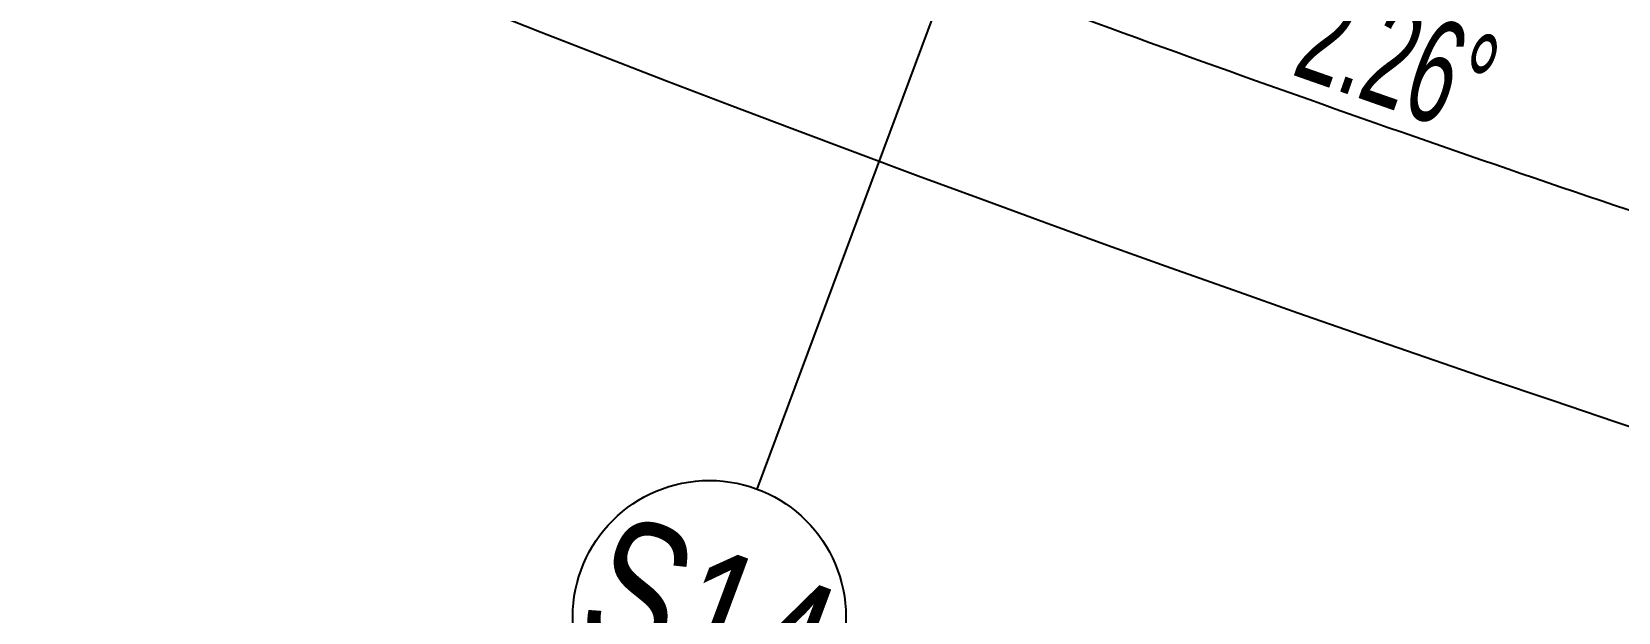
# Model space of a CAD drawing. Extents: x -668578 to 2331563, y -1202445 to 1620273.
# Drawn here: x 1055375 to 1073956, y 32200 to 39003 of the extents above; entities that cross this region are included whole.
import ezdxf
from ezdxf.enums import TextEntityAlignment as Align

# ---------------------------------------------------------------- set-up
doc = ezdxf.new("R2010")
doc.units = 0
doc.linetypes.add('CENTER2', pattern=[28.575, 19.05, -3.175, 3.175, -3.175])
doc.linetypes.add('DASH', pattern=[0.35, 0.25, -0.1])
doc.layers.get('0').update_dxf_attribs({"color": 8})
doc.layers.get('Defpoints').update_dxf_attribs({"color": 8})
for name, color, linetype in [('#标注', 8, 'Continuous'), ('#轴线', 8, 'CENTER2'), ('A-AL', 8, 'Continuous'), ('外轮廓', 8, 'Continuous')]:
    doc.layers.add(name, color=color, linetype=linetype)
doc.styles.add('JHZX', font='jrs.shx', dxfattribs={"width": 0.6, "bigfont": 'jhz.shx'})
doc.dimstyles.new('JZBZ-400', dxfattribs={"dimscale": 400, "dimtxt": 3, "dimasz": 1.5, "dimexe": 1, "dimexo": 1, "dimgap": 0.5, "dimtad": 1, "dimdec": 0, "dimdsep": 46, "dimtxsty": 'JHZX', "dimblk1": 'ARCHTICK', "dimblk2": 'ARCHTICK', "dimsah": 1, "dimcen": 0, "dimclrd": 1, "dimclre": 1, "dimclrt": 2, "dimazin": 2, "dimtfac": 1, "dimtdec": 0, "dimtix": 1, "dimtmove": 0, "dimatfit": 3, "dimfxl": 0, "dimtolj": 1, "dimlwd": -1, "dimlwe": -1, "dimarcsym": 0})

# ---------------------------------------------------------------- blocks, each defined once
blk = doc.blocks.new('_ARCHTICK')
at = {"color": 0, "linetype": 'ByBlock', "const_width": 0.15}
blk.add_lwpolyline([(-0.5, -0.5), (0.5, 0.5)], dxfattribs=at)
blk = doc.blocks.new('*D2939')
at = {"layer": '#标注', "ltscale": 300, "transparency": 16777216}
for p, q in [((-1773, -1481), (-9342, -7863)), ((165914, -92056), (164727, -101884))]:
    blk.add_line(p, q, dxfattribs=at)
blk.add_arc((197092, 166179), 269610, 220.13382, 263.11563, dxfattribs=at)
at = {"layer": 'Defpoints', "color": 0, "ltscale": 300, "transparency": 16777216}
for p in [(197092, 166179), (-1467, -1224), (40380, -53208), (165962, -91659)]:
    blk.add_point(p, dxfattribs=at)
at = {"layer": '#标注', "ltscale": 300, "transparency": 16777216, "xscale": 600, "yscale": 600, "zscale": 600}
for p, rotation in [((-9036, -7605), 130.1338192809485), ((164775, -101487), 353.1156299250187)]:
    blk.add_blockref('_ARCHTICK', p, dxfattribs=dict(at, rotation=rotation))
at = {"layer": '#标注', "ltscale": 300, "transparency": 16777216, "insert": (69342, -70334), "char_height": 1200, "attachment_point": 5, "rotation": 331.6247, "style": 'JHZX'}
blk.add_mtext('\\A1;42.98°', dxfattribs=at)
blk = doc.blocks.new('*D2961')
at = {"layer": '#标注', "ltscale": 300, "transparency": 16777216}
for p, q in [((106180, -77526), (103559, -84553)), ((115871, -80925), (113529, -88050))]:
    blk.add_line(p, q, dxfattribs=at)
blk.add_arc((197092, 166179), 267210, 249.54243, 251.80463, dxfattribs=at)
at = {"layer": 'Defpoints', "color": 0, "ltscale": 300, "transparency": 16777216}
for p in [(197092, 166179), (106320, -77151), (115996, -80545), (107001, -85386)]:
    blk.add_point(p, dxfattribs=at)
at = {"layer": '#标注', "ltscale": 300, "transparency": 16777216, "xscale": 600, "yscale": 600, "zscale": 600}
for p, rotation in [((103699, -84178), 159.542426121269), ((113654, -87670), 341.8046268610899)]:
    blk.add_blockref('_ARCHTICK', p, dxfattribs=dict(at, rotation=rotation))
at = {"layer": '#标注', "ltscale": 300, "transparency": 16777216, "insert": (108924, -85218), "char_height": 1200, "attachment_point": 5, "rotation": 340.6735, "style": 'JHZX'}
blk.add_mtext('\\A1;2.26°', dxfattribs=at)
blk = doc.blocks.new('*U2924')
at = {"linetype": 'ByBlock'}
blk.add_line((0, -20), (0, 0), dxfattribs=at)
blk.add_circle((0, -24), 4, dxfattribs=at)
at = {"color": 253, "linetype": 'ByBlock', "style": 'JHZX', "width": 0.75}
blk.add_attdef('AXES', text='', height=4, dxfattribs=at).set_placement((0, -24), align=Align.MIDDLE_CENTER)
blk = doc.blocks.new('*D3022')
at = {"layer": '#标注', "transparency": 16777216}
for p, q in [((-47647, -66824), (-49965, -73432)), ((-38043, -70192), (-40361, -76800)), ((-49833, -73054), (-40228, -76423))]:
    blk.add_line(p, q, dxfattribs=at)
at = {"layer": 'Defpoints', "color": 0, "transparency": 16777216}
for p in [(-47515, -66446), (-37911, -69815), (-40228, -76423)]:
    blk.add_point(p, dxfattribs=at)
at = {"layer": '#标注', "transparency": 16777216, "xscale": 600, "yscale": 600, "zscale": 600}
for p, rotation in [((-49833, -73054), 160.6735249708244), ((-40228, -76423), 340.6735249708244)]:
    blk.add_blockref('_ARCHTICK', p, dxfattribs=dict(at, rotation=rotation))
at = {"layer": '#标注', "transparency": 16777216, "insert": (-44766, -73984), "char_height": 1200, "attachment_point": 5, "rotation": 340.6735, "style": 'JHZX'}
blk.add_mtext('\\A1;10178', dxfattribs=at)
blk = doc.blocks.new('A$Caccc0cd0')
at = {"layer": '#标注'}
dim = blk.add_aligned_dim(p1=(-47515.1, -66446.1), p2=(-37910.6, -69814.5), distance=-7002.8, dimstyle='JZBZ-400', override={"dimclrd": 256, "dimclre": 256, "dimclrt": 256}, dxfattribs=at)
dim.commit()
dim.dimension.update_dxf_attribs({"geometry": '*D3022', "text_midpoint": (-44765.7, -73983.6)})
blk = doc.blocks.new('DSGDFG')
at = {"layer": '#标注', "ltscale": 300}
blk.add_arc((197092.2, 166179.2), 257800, 220.136073, 263.11563, dxfattribs=at)
at = {"layer": '#轴线', "ltscale": 200}
blk.add_arc((197092.2, 166179.2), 257800, 218.438892, 265.140584, dxfattribs=at)
at = {"layer": '#标注', "ltscale": 300}
blk.add_blockref('A$Caccc0cd0', (154502.6, -8915.6), dxfattribs=at)
at = {"layer": '#标注', "linetype": 'ByBlock', "xscale": 400, "yscale": 400}
for p, rotation, values in [((94459.4, -78909.4), 337.3090044329978, {'AXES': 'S13'}), ((104213.1, -82769.4), 339.5710863630217, {'AXES': 'S14'}), ((114111.6, -86241.4), 341.8331682930456, {'AXES': 'S15'})]:
    blk.add_blockref('*U2924', p, dxfattribs=dict(at, rotation=rotation)).add_auto_attribs(values)
at = {"layer": '#标注', "ltscale": 300}
for base, p1, p2, picture, middle in [((40379.7, -53208.3), (-1467, -1223.5), (165961.7, -91658.5), '*D2939', (69341.6, -70334.5)), ((107001.5, -85385.9), (106319.9, -77151.4), (115995.5, -80544.8), '*D2961', (108923.6, -85218.3))]:
    dim = blk.add_angular_dim_3p(base=base, center=(197092.1, 166179.2), p1=p1, p2=p2, dimstyle='JZBZ-400', override={"dimclrd": 256, "dimclre": 256, "dimclrt": 256}, dxfattribs=at)
    dim.commit()
    dim.dimension.update_dxf_attribs({"geometry": picture, "text_midpoint": middle})

msp = doc.modelspace()

# ---------------------------------------------------------------- linework, layer by layer
at = {"layer": 'A-AL'}
msp.add_lwpolyline([(1118355.3, 81975.4, 0.1374564), (1116892.4, 82729.6, -0.1495092), (1008196, 142063.6, 0.4157146), (1003871.8, 142100.4), (971684.6, 110294.9, 0.412976), (971649.8, 105990.9, 0.1494419), (1106711.2, 32398.8, 0.3779271), (1110215.5, 34407.4)], format="xyb", dxfattribs=at)
at = {"layer": 'A-AL', "linetype": 'DASH'}
msp.add_lwpolyline([(1007464.8, 131779.9), (981168.2, 103658.7, 0.4125655), (981313.8, 99348.1, 0.1401637), (1109094.2, 33959.9, 0.4129138), (1112673.3, 36349.1), (1121228.6, 78745, 0.4158512), (1118825.4, 82341.4, -0.0570612), (1072922.5, 96920.6, 0.041227), (1069111, 98265, 0.0515723), (1064119.6, 99038.1), (1062567.6, 99116.7, -0.1166495), (1052200.4, 102130.1, -0.0581911), (1011774.8, 131925.5, 0.4145967)], format="xyb", close=True, dxfattribs=at)
at = {"layer": '外轮廓', "color": 3}
for points in [[(1074437.6, 95756.9, -0.0962245), (1007874.3, 141748.9, 0.4157146), (1004188.1, 141780.3), (972000.9, 109974.8, 0.412976), (971971.2, 106305.8, 0.1494419), (1106801.6, 32839.7, 0.3546026), (1109712.2, 34352.5, 0.3546026)], [(1069984.6, 97547.9, -0.0905266), (1007731.4, 141609.1, 0.4157146), (1004328.7, 141638.1), (972141.5, 109832.6, 0.412976), (972114.1, 106445.8, 0.1494419), (1106841.7, 33035.6, 0.3452345), (1109495.6, 34359.2)]]:
    msp.add_lwpolyline(points, format="xyb", dxfattribs=at)

# ---------------------------------------------------------------- block references
at = {"layer": '#标注'}
msp.add_blockref('DSGDFG', (962448.9, 123910), dxfattribs=at)

doc.saveas('drawing.dxf')
